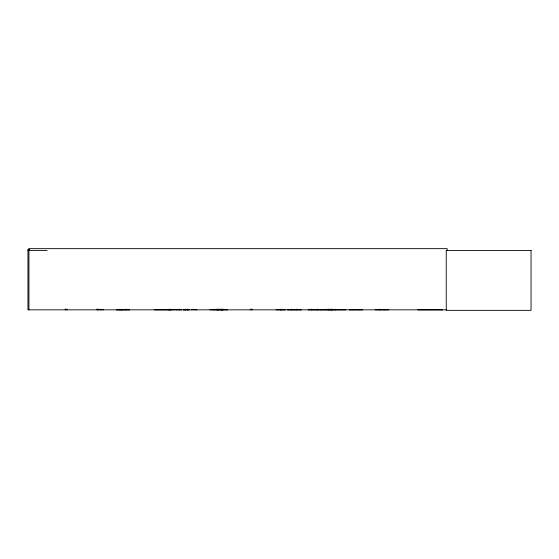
<?xml version="1.0" encoding="UTF-8"?>
<svg xmlns="http://www.w3.org/2000/svg" width="559" height="559" viewBox="0 0 559 559"><rect width="100%" height="100%" fill="white"/><g stroke="black" fill="none" stroke-linecap="round" stroke-linejoin="round"><path stroke-width="0.84" d="M217.158 309.819L217.165 309.218M226.039 309.819L226.115 309.344M324.227 309.763L324.255 309.344M332.612 309.763L332.64 309.344M287.696 309.84L301.105 309.791M326.149 309.763L326.107 309.218M331.948 309.777L331.906 309.218M183.555 309.84L189.173 309.84L189.068 309.344M308.051 309.777L345.804 309.805M116.426 309.84L129.52 309.791M121.163 309.763L121.184 309.386M121.177 309.819L121.24 309.344M121.596 309.763L121.61 309.386M173.975 309.763L173.5 309.819M294.32 309.777L294.362 309.386M175.882 309.777L181.256 309.777M183.862 309.777L183.911 309.386L184.058 309.791M313.019 309.777L313.068 309.386M322.725 309.777L322.774 309.386M349.333 309.777L362.407 309.791M349.62 309.777L349.675 309.386M354.05 309.777L354.106 309.386M169.496 309.777L169.81 309.344M29.697 249.286L27.95 249.286L27.95 309.84L446.348 309.84M27.95 250.411L47.124 250.411M118.166 309.448L129.36 309.448M155.388 309.448L172.654 309.448M312.781 309.448L323.975 309.448M326.938 309.448L345.797 309.448M377.472 309.448L388.666 309.448M118.145 309.609L129.381 309.609M155.367 309.609L172.675 309.595M312.761 309.609L323.996 309.609M326.917 309.595L345.818 309.595M377.451 309.595L388.687 309.595M417.985 309.623L442.358 309.623M172.661 309.805L154.501 309.84M191.416 309.386L196.88 309.819M227.534 309.344L227.611 309.84L210.142 309.777L210.142 309.344M388.68 309.805L375.271 309.819L375.271 309.344M442.358 309.805L417.985 309.819L418.006 309.441L442.358 309.441L442.337 309.84M169.747 309.84L169.677 309.344M169.992 309.777L169.873 309.386M129.199 309.777L129.15 309.386M362.092 309.777L362.036 309.386M357.662 309.777L357.606 309.386L357.557 309.84M320.901 309.777L320.852 309.386L320.796 309.84M316.219 309.777L316.17 309.386M300.854 309.777L300.812 309.386M335.91 309.763L335.882 309.344M327.525 309.763L327.511 309.344M218.024 309.714L218.024 309.386M447.221 250.411L447.221 248.657L28.935 248.657L28.935 309.84M384.257 309.344L384.257 309.84M379.924 309.218L379.924 309.84M379.61 309.218L379.61 309.84M361.98 309.344L361.98 309.84M360.017 309.344L360.017 309.84M359.521 309.344L359.521 309.84M354.154 309.344L354.154 309.84M352.191 309.344L352.191 309.84M351.702 309.344L351.702 309.84M349.731 309.344L349.731 309.84M338.908 309.344L338.908 309.84M335.239 309.218L335.183 309.84M335.03 309.218L335.03 309.84M332.836 309.344L332.836 309.84M332.284 309.344L332.284 309.84M332.074 309.218L332.074 309.84M331.473 309.218L331.473 309.84M331.187 309.218L331.187 309.84M330.502 309.344L330.502 309.84M330.089 309.218L330.089 309.84M329.88 309.218L329.88 309.84M329.09 309.344L329.09 309.84M328.958 309.218L328.958 309.84M328.664 309.218L328.664 309.84M328.063 309.218L328.063 309.84M326.211 309.344L326.211 309.84M325.939 309.218L325.939 309.84M322.829 309.344L322.829 309.84M317.687 309.218L317.687 309.84M317.519 309.218L317.519 309.84M316.114 309.344L316.114 309.84M313.124 309.344L313.124 309.84M311.719 309.218L311.719 309.84M311.552 309.218L311.552 309.84M308.442 309.344L308.442 309.84M300.763 309.344L300.763 309.84M296.99 309.218L296.99 309.84M296.766 309.218L296.766 309.84M294.404 309.344L294.404 309.84M292.043 309.218L292.043 309.84M291.826 309.218L291.826 309.84M288.053 309.344L288.053 309.84M285.202 309.344L285.195 309.84L276.209 309.819L276.209 309.344M281.925 309.218L281.932 309.84M280.96 309.84L280.87 309.218L280.856 309.84M280.541 309.218L280.555 309.84M252.025 309.092L252.025 309.84M251.515 309.092L251.515 309.84M250.278 309.092L250.278 309.84M223.09 309.218L223.09 309.84M222.782 309.218L222.782 309.84M222.189 309.344L222.189 309.84M222.133 309.344L222.133 309.84M221.986 309.218L221.986 309.84M221.818 309.344L221.818 309.84M221.678 309.218L221.678 309.84M221.168 309.218L221.161 309.84M220.316 309.092L220.316 309.84M219.799 309.092L219.799 309.84M219.128 309.344L219.128 309.84M218.562 309.092L218.653 309.84M217.905 309.344L217.961 309.84M217.814 309.344L217.814 309.84M217.479 309.218L217.479 309.84M216.934 309.218L216.934 309.84M216.787 309.218L216.787 309.84M214.789 309.218L214.789 309.84M214.481 309.218L214.481 309.84M212.825 309.344L212.825 309.84M196.468 309.344L196.468 309.84M193.183 309.218L193.183 309.84M193.009 309.218L193.009 309.84M191.367 309.344L191.367 309.84M188.76 309.344L188.76 309.84M187.426 309.218L187.426 309.84M187.251 309.218L187.251 309.84M185.476 309.218L185.476 309.84M185.302 309.218L185.302 309.84M183.659 309.344L183.659 309.84M181.361 309.344L181.361 309.84M179.718 309.218L179.718 309.84M179.544 309.218L179.544 309.84M176.26 309.344L176.26 309.84M175.03 309.218L175.03 309.84M174.003 309.344L174.059 309.84M170.795 309.218L170.795 309.84M170.649 309.218L170.649 309.84M169.622 309.344L169.622 309.84M168.839 309.218L168.839 309.84M129.094 309.344L129.094 309.84M126.11 309.218L126.11 309.84M125.957 309.218L125.957 309.84M124.72 309.344L124.72 309.84M122.707 309.218L122.707 309.84M121.736 309.344L121.736 309.84M120.003 309.218L120.003 309.84M119.85 309.218L119.85 309.84M116.866 309.344L116.866 309.84M103.597 309.344L103.597 309.84M103.115 309.344L103.115 309.84M101.731 309.344L101.731 309.84M101.256 309.344L101.221 309.84M100.739 309.344L100.774 309.84M100.264 309.344L100.264 309.84M98.845 309.344L98.845 309.84M98.698 309.092L98.698 309.84M98.363 309.344L98.363 309.84M97.462 309.092L97.462 309.84M96.952 309.092L96.952 309.84M66.989 309.092L66.989 309.84M65.752 309.092L65.752 309.84M65.235 309.092L65.235 309.84M531.05 250.411L446.236 250.411L446.236 310.343L531.05 310.343L531.05 250.411"/></g></svg>
